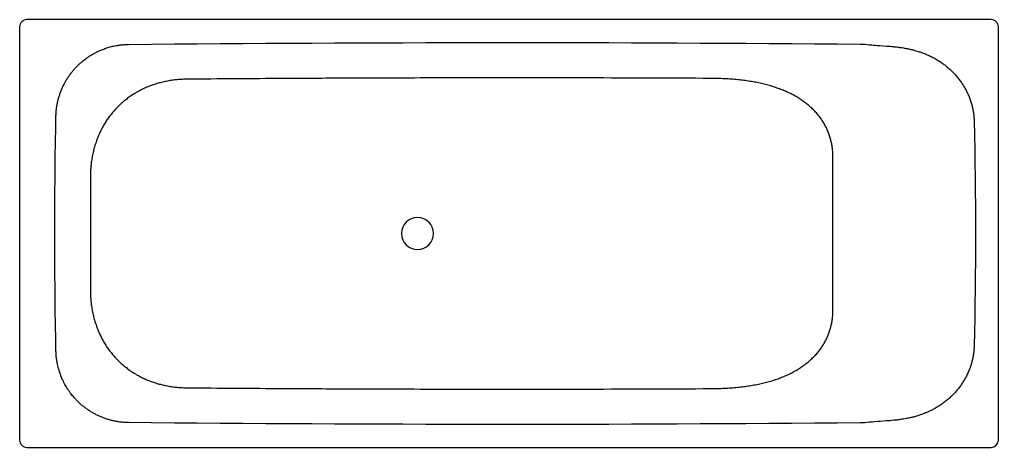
# Model space of a CAD drawing. Header units: millimetres. Extents: x -1599 to 0, y -699 to 0.
import ezdxf

# ---------------------------------------------------------------- set-up
doc = ezdxf.new("R2010")
doc.units = ezdxf.units.MM
doc.header["$MEASUREMENT"] = 0
doc.layers.get('0').update_dxf_attribs({"true_color": 0x000000})
doc.layers.add('detail', color=7, linetype='Continuous', true_color=0x000000)

# ---------------------------------------------------------------- blocks, each defined once
blk = doc.blocks.new('1604_7416_T')
at = {"layer": 'detail'}
for points in [[(-650, 337.5), (-650, -337.5, 0.414214), (-638, -349.5), (937, -349.5, 0.414213), (949, -337.5), (949, 337.5, 0.414214), (937, 349.5), (-638, 349.5, 0.414214)], [(909.3, -183.9), (909.2, -185.5), (909.2, -187.2), (909.1, -188.9), (908.9, -190.5), (908.8, -192.2), (908.6, -193.8), (908.4, -195.5), (908.2, -197.1), (907.9, -198.8), (907.6, -200.5), (907.3, -202.2), (907, -203.8), (906.6, -205.5), (906.2, -207.1), (905.8, -208.8), (905.4, -210.4), (904.9, -212.1), (904.4, -213.8), (903.9, -215.4), (903.4, -217.1), (902.8, -218.7), (902.2, -220.3), (901.6, -221.9), (901, -223.5), (900.3, -225.1), (899.6, -226.7), (898.9, -228.3), (898.2, -229.9), (897.4, -231.4), (896.7, -233), (895.9, -234.5), (895.1, -236), (894.2, -237.5), (893.4, -239), (892.5, -240.4), (891.6, -241.9), (890.7, -243.3), (889.8, -244.7), (888.9, -246.2), (887.9, -247.6), (886.9, -248.9), (885.9, -250.3), (884.9, -251.7), (883.9, -253), (882.8, -254.3), (881.7, -255.6), (880.6, -256.9), (879.5, -258.2), (878.3, -259.5), (877.2, -260.8), (875.9, -262.1), (874.7, -263.4), (873.5, -264.7), (872.2, -265.9), (870.9, -267.1), (869.6, -268.3), (868.3, -269.5), (866.9, -270.7), (865.6, -271.8), (864.2, -273), (862.8, -274.1), (861.4, -275.2), (859.9, -276.3), (858.5, -277.4), (857.2, -278.3), (855.9, -279.2), (854.6, -280.1), (853.2, -281), (851.9, -281.9), (850.5, -282.8), (849.1, -283.6), (847.7, -284.4), (846.3, -285.3), (844.9, -286.1), (843.5, -286.8), (842, -287.6), (840.6, -288.4), (839.1, -289.1), (837.7, -289.8), (836.2, -290.5), (834.6, -291.2), (833.1, -291.9), (831.5, -292.6), (829.9, -293.2), (828.4, -293.9), (826.8, -294.5), (825.2, -295.1), (823.6, -295.6), (821.9, -296.2), (820.3, -296.8), (818.6, -297.3), (816.9, -297.9), (815.2, -298.4), (813.5, -298.9), (811.8, -299.3), (810.1, -299.8), (808.8, -300.1), (807.5, -300.4), (806.2, -300.8), (804.8, -301.1), (803.5, -301.4), (802.2, -301.7), (800.8, -301.9), (799.5, -302.2), (796.8, -302.7), (794.1, -303.2), (791.4, -303.6), (788.7, -304), (786.7, -304.3), (784.8, -304.5), (782.8, -304.8), (780.8, -305), (778.8, -305.2), (774.4, -305.6), (772.1, -305.8), (768.7, -306.1), (766.3, -306.3), (756, -307), (752.4, -307.3), (746, -307.8), (743.2, -308.1), (740.7, -308.3), (738.3, -308.5, -0.025212), (723.2, -309.4, -0.004672), (-471.8, -309), (-473.2, -309), (-474.7, -308.9), (-476.1, -308.9), (-477.6, -308.8), (-479, -308.7), (-480.5, -308.6), (-481.9, -308.5), (-483.4, -308.3), (-484.8, -308.2), (-486.2, -308), (-487.6, -307.8), (-489.1, -307.6), (-490.5, -307.3), (-491.9, -307.1), (-493.3, -306.8), (-494.7, -306.5), (-496.1, -306.3), (-497.5, -305.9), (-498.9, -305.6), (-500.3, -305.3), (-501.7, -304.9), (-503.1, -304.5), (-504.5, -304.1), (-505.9, -303.7), (-507.3, -303.3), (-508.6, -302.8), (-510, -302.3), (-511.4, -301.8), (-512.7, -301.3), (-514.1, -300.8), (-515.5, -300.3), (-516.8, -299.7), (-518.1, -299.2), (-519.5, -298.6), (-520.8, -298), (-522.1, -297.4), (-523.4, -296.7), (-524.7, -296.1), (-526, -295.4), (-527.3, -294.8), (-528.6, -294.1), (-529.8, -293.4), (-531.1, -292.7), (-532.3, -291.9), (-533.5, -291.2), (-534.8, -290.4), (-536, -289.6), (-537.2, -288.9), (-538.4, -288.1), (-539.5, -287.2), (-540.7, -286.4), (-541.9, -285.6), (-543, -284.7), (-544.2, -283.8), (-545.3, -282.9), (-546.4, -282), (-547.5, -281.1), (-548.6, -280.2), (-549.7, -279.2), (-550.8, -278.3), (-551.9, -277.3), (-553, -276.3), (-554, -275.3), (-555, -274.2), (-555.9, -273.4), (-556.7, -272.6), (-557.5, -271.8), (-558.3, -270.9), (-559.1, -270.1), (-559.9, -269.2), (-560.6, -268.3), (-561.4, -267.5), (-562.7, -265.9), (-564, -264.4), (-565.3, -262.8), (-566.5, -261.2), (-567.2, -260.3), (-567.9, -259.3), (-568.5, -258.4), (-569.2, -257.5), (-569.8, -256.5), (-570.5, -255.6), (-571.1, -254.6), (-571.7, -253.6), (-572.8, -251.9), (-573.8, -250.2), (-574.9, -248.5), (-575.8, -246.7), (-576.4, -245.7), (-576.9, -244.7), (-577.5, -243.6), (-578, -242.6), (-578.5, -241.5), (-579, -240.5), (-579.5, -239.4), (-580, -238.4), (-580.7, -236.8), (-581.4, -235.2), (-582, -233.6), (-582.7, -232), (-583.3, -230.3), (-583.9, -228.7), (-584.4, -227), (-585, -225.4), (-585.6, -223.5), (-586.1, -221.5), (-586.7, -219.6), (-587.2, -217.6), (-587.6, -215.7), (-588.1, -213.7), (-588.5, -211.7), (-588.8, -209.8), (-589, -208.6), (-589.2, -207.5), (-589.4, -206.3), (-589.5, -205.2), (-589.7, -204), (-589.8, -202.9), (-590, -201.7), (-590.1, -200.6), (-590.2, -199.4), (-590.3, -198.3), (-590.4, -197.1), (-590.4, -196), (-590.5, -194.8), (-590.5, -193.6), (-590.6, -192.5), (-590.6, -191.3, -0.009866), (-590.6, 191.3), (-590.6, 192.8), (-590.5, 194.2), (-590.4, 195.7), (-590.4, 197.1), (-590.2, 198.6), (-590.1, 200), (-590, 201.5), (-589.8, 202.9), (-589.7, 204.3), (-589.5, 205.8), (-589.3, 207.2), (-589, 208.6), (-588.8, 210), (-588.5, 211.4), (-588.2, 212.9), (-587.9, 214.3), (-587.6, 215.7), (-587.3, 217.1), (-587, 218.5), (-586.6, 219.9), (-586.2, 221.2), (-585.8, 222.6), (-585.4, 224), (-585, 225.4), (-584.5, 226.8), (-584.1, 228.1), (-583.6, 229.5), (-583.1, 230.9), (-582.6, 232.2), (-582, 233.6), (-581.5, 234.9), (-580.9, 236.3), (-580.3, 237.6), (-579.7, 238.9), (-579.1, 240.2), (-578.5, 241.6), (-577.9, 242.9), (-577.2, 244.1), (-576.5, 245.4), (-575.8, 246.7), (-575.1, 248), (-574.4, 249.2), (-573.7, 250.5), (-573, 251.7), (-572.2, 252.9), (-571.4, 254.1), (-570.6, 255.3), (-569.8, 256.5), (-569, 257.7), (-568.2, 258.9), (-567.3, 260), (-566.5, 261.2), (-565.6, 262.3), (-564.7, 263.5), (-563.8, 264.6), (-562.9, 265.7), (-562, 266.8), (-561, 267.9), (-560.1, 269), (-559.1, 270.1), (-558.1, 271.1), (-557.1, 272.2), (-556.1, 273.2), (-555, 274.2), (-554.2, 275.1), (-553.4, 275.9), (-552.5, 276.7), (-551.7, 277.5), (-550.8, 278.2), (-550, 279), (-549.1, 279.8), (-548.2, 280.5), (-546.6, 281.8), (-545.1, 283.1), (-543.5, 284.3), (-541.9, 285.6), (-540.9, 286.2), (-540, 286.9), (-539.1, 287.6), (-538.1, 288.2), (-537.2, 288.9), (-536.2, 289.5), (-535.2, 290.1), (-534.3, 290.7), (-532.6, 291.8), (-530.8, 292.8), (-529.1, 293.8), (-527.3, 294.8), (-526.3, 295.3), (-525.2, 295.8), (-524.2, 296.4), (-523.2, 296.9), (-522.1, 297.4), (-521.1, 297.9), (-520, 298.3), (-518.9, 298.8), (-517.3, 299.5), (-515.7, 300.2), (-514.1, 300.8), (-512.5, 301.4), (-510.8, 302), (-509.2, 302.6), (-507.5, 303.2), (-505.9, 303.7), (-503.9, 304.3), (-502, 304.8), (-500.1, 305.3), (-498.1, 305.8), (-496.1, 306.3), (-494.2, 306.7), (-492.2, 307), (-490.2, 307.4), (-489.1, 307.6), (-487.9, 307.7), (-486.8, 307.9), (-485.6, 308), (-484.5, 308.2), (-483.3, 308.3), (-482.2, 308.4), (-481, 308.5), (-479.9, 308.6), (-478.7, 308.7), (-477.6, 308.8), (-476.4, 308.8), (-475.2, 308.9), (-474.1, 308.9), (-472.9, 309), (-471.8, 309, -0.004672), (723.2, 309.4, -0.025209), (738.3, 308.5), (740.2, 308.3), (742.2, 308.1), (745.2, 307.9), (748.2, 307.6), (751.7, 307.3), (755.2, 307.1), (766.7, 306.2), (769.6, 306), (772.4, 305.8), (774.6, 305.6), (776.8, 305.4), (778.9, 305.2), (781.1, 304.9), (783.1, 304.7), (785, 304.5), (786.6, 304.3), (788.2, 304.1), (791, 303.7), (793.8, 303.2), (795.1, 303), (796.5, 302.8), (797.9, 302.5), (799.2, 302.2), (800.6, 302), (802, 301.7), (803.3, 301.4), (804.7, 301.1), (806.1, 300.8), (807.4, 300.5), (808.8, 300.1), (810.1, 299.8), (812.2, 299.2), (814.2, 298.7), (816.3, 298.1), (818.3, 297.4), (819.6, 297), (820.9, 296.6), (822.3, 296.1), (823.6, 295.6), (825.1, 295.1), (826.7, 294.5), (828.2, 293.9), (829.8, 293.3), (831.3, 292.6), (832.8, 292), (834.4, 291.3), (835.9, 290.6), (837.4, 289.9), (838.9, 289.2), (840.3, 288.5), (841.8, 287.7), (843.3, 287), (844.7, 286.2), (846.1, 285.4), (847.6, 284.5), (849, 283.7), (850.4, 282.8), (851.8, 282), (853.1, 281.1), (854.5, 280.2), (855.8, 279.3), (857.2, 278.3), (858.5, 277.4), (859.9, 276.3), (861.3, 275.3), (862.7, 274.2), (864.1, 273.1), (865.4, 272), (866.7, 270.8), (868.1, 269.7), (869.4, 268.5), (870.7, 267.3), (872, 266.1), (873.3, 264.8), (874.6, 263.5), (875.9, 262.2), (877.1, 260.9), (878.3, 259.6), (879.5, 258.2), (880.7, 256.9), (881.8, 255.6), (882.9, 254.3), (883.9, 252.9), (885, 251.6), (886, 250.2), (887, 248.8), (888, 247.4), (889, 246), (890, 244.5), (890.9, 243.1), (891.8, 241.6), (892.7, 240.2), (893.6, 238.7), (894.4, 237.2), (895.3, 235.7), (896.1, 234.1), (896.8, 232.6), (897.6, 231.1), (898.3, 229.5), (899.1, 228), (899.8, 226.4), (900.4, 224.8), (901.1, 223.2), (901.7, 221.6), (902.3, 220), (902.9, 218.4), (903.4, 216.8), (904, 215.2), (904.5, 213.5), (905, 211.9), (905.4, 210.2), (905.9, 208.6), (906.3, 207), (906.6, 205.3), (907, 203.7), (907.3, 202.1), (907.6, 200.4), (907.9, 198.8), (908.2, 197.1), (908.4, 195.5), (908.6, 193.8), (908.8, 192.2), (908.9, 190.5), (909.1, 188.9), (909.2, 187.2), (909.2, 185.5), (909.3, 183.9, -0.012039)], [(678.6, -127.2), (678.6, 127.2), (678.6, 128.9), (678.5, 130.7), (678.4, 132.5), (678.3, 134.2), (678.1, 136), (678, 137.8), (677.7, 139.5), (677.5, 141.3), (677.2, 143), (676.9, 144.7), (676.6, 146.4), (676.3, 148.1), (675.9, 149.7), (675.5, 151.4), (675.1, 153.1), (674.7, 154.7), (674.2, 156.4), (673.7, 158), (673.2, 159.6), (672.6, 161.2), (672.1, 162.9), (671.5, 164.5), (670.8, 166), (670.2, 167.6), (669.5, 169.2), (668.7, 170.8), (668, 172.4), (667.2, 174), (666.4, 175.5), (665.6, 177.1), (664.7, 178.6), (663.9, 180.1), (663, 181.6), (662.1, 183), (661.1, 184.5), (660.2, 185.9), (659.2, 187.3), (658.2, 188.7), (657.2, 190.1), (656.1, 191.5), (655, 192.9), (653.9, 194.2), (652.7, 195.6), (651.6, 196.9), (650.4, 198.3), (649.2, 199.6), (648, 200.8), (646.7, 202.1), (645.4, 203.4), (644.1, 204.7), (642.7, 206), (641.3, 207.2), (639.9, 208.4), (638.5, 209.6), (637.1, 210.8), (635.7, 211.9), (634.2, 213.1), (632.7, 214.2), (631.2, 215.4), (629.7, 216.4), (628.1, 217.5), (626.6, 218.6), (625, 219.6), (623.4, 220.6), (621.8, 221.6), (620.2, 222.6), (618.5, 223.6), (616.9, 224.5), (615.2, 225.4), (613.6, 226.3), (611.9, 227.2), (610.2, 228.1), (608.4, 229), (606.5, 229.9), (604.7, 230.8), (602.8, 231.6), (601, 232.4), (599.1, 233.2), (597.2, 234), (595.3, 234.8), (593.4, 235.5), (591.4, 236.3), (589.4, 237), (587.4, 237.7), (585.4, 238.4), (583.4, 239.1), (581.4, 239.7), (579.4, 240.4), (577.2, 241), (575, 241.6), (572.9, 242.3), (570.7, 242.8), (568.5, 243.4), (566.3, 244), (564.1, 244.5), (561.9, 245), (559.6, 245.5), (557.2, 246), (554.9, 246.5), (552.5, 247), (550.2, 247.4), (547.8, 247.8), (545.4, 248.2), (543.1, 248.6), (540.6, 249), (538.1, 249.4), (535.7, 249.7), (533.2, 250), (530.8, 250.4), (528.3, 250.6), (525.8, 250.9), (523.4, 251.2), (520.7, 251.4), (518, 251.7), (515.3, 251.9), (512.6, 252.1), (509.9, 252.3), (507.3, 252.5), (504.6, 252.6), (501.9, 252.8), (499, 252.9), (496.2, 253), (493.4, 253.1), (490.5, 253.2), (487.7, 253.3), (484.9, 253.3), (482, 253.4), (479.2, 253.4, 0.001568), (78.3, 254.2, 0.000161), (24.8, 254.1, 0.000627), (-135.6, 253.6, 0.000156), (-189, 253.3, 0.00062), (-347.4, 252.3), (-376.1, 252.1), (-378.1, 252), (-380.2, 252), (-382.2, 251.9), (-384.2, 251.8), (-386.2, 251.7), (-388.3, 251.6), (-390.3, 251.4), (-392.3, 251.2), (-394.3, 251), (-396.3, 250.8), (-398.4, 250.6), (-400.4, 250.3), (-402.4, 250), (-404.4, 249.7), (-406.4, 249.4), (-408.4, 249), (-410.3, 248.6), (-412.2, 248.2), (-414.2, 247.8), (-416.1, 247.4), (-418, 246.9), (-419.9, 246.4), (-421.8, 245.9), (-423.7, 245.4), (-425.6, 244.8), (-427.5, 244.2), (-429.4, 243.6), (-431.3, 243), (-433.1, 242.4), (-435, 241.7), (-436.8, 241), (-438.7, 240.3), (-440.5, 239.6), (-442.2, 238.8), (-444, 238.1), (-445.7, 237.3), (-447.5, 236.5), (-449.2, 235.7), (-450.9, 234.8), (-452.6, 234), (-454.3, 233.1), (-456, 232.2), (-457.6, 231.2), (-459.3, 230.3), (-460.9, 229.3), (-462.6, 228.3), (-464.2, 227.3), (-465.8, 226.3), (-467.4, 225.2), (-468.9, 224.2), (-470.5, 223.1), (-472, 222), (-473.5, 220.9), (-475, 219.7), (-476.5, 218.6), (-478, 217.4), (-479.5, 216.2), (-480.9, 215), (-482.3, 213.7), (-483.8, 212.5), (-485.2, 211.2), (-486.5, 209.9), (-487.9, 208.6), (-489.2, 207.3), (-490.6, 206), (-491.9, 204.6), (-493.2, 203.2), (-494.5, 201.8), (-495.7, 200.4), (-496.9, 199), (-498.2, 197.5), (-499.4, 196.1), (-500.6, 194.6), (-501.7, 193.1), (-502.9, 191.6), (-504, 190.1), (-505.1, 188.6), (-506.2, 187), (-507.2, 185.5), (-508.3, 183.9), (-509.3, 182.3), (-510.3, 180.7), (-511.3, 179), (-512.3, 177.4), (-513.3, 175.7), (-514.2, 174.1), (-515.1, 172.4), (-516, 170.7), (-516.9, 169), (-517.7, 167.3), (-518.5, 165.6), (-519.3, 163.8), (-520.1, 162.1), (-520.9, 160.3), (-521.6, 158.6), (-522.3, 156.8), (-523.1, 154.9), (-523.8, 153.1), (-524.4, 151.2), (-525.1, 149.4), (-525.7, 147.5), (-526.3, 145.6), (-526.9, 143.7), (-527.5, 141.8), (-528, 139.9), (-528.5, 138), (-529, 136.1), (-529.5, 134.2), (-529.9, 132.3), (-530.4, 130.3), (-530.8, 128.4), (-531.2, 126.5), (-531.5, 124.5), (-531.9, 122.5), (-532.2, 120.4), (-532.5, 118.4), (-532.8, 116.4), (-533, 114.4), (-533.3, 112.4), (-533.5, 110.4), (-533.7, 108.3), (-533.8, 106.3), (-534, 104.3), (-534.1, 102.3), (-534.2, 100.2), (-534.2, 98.2), (-534.3, 96.2), (-534.3, 94.2), (-534.3, -94.2), (-534.3, -96.2), (-534.2, -98.2), (-534.2, -100.2), (-534.1, -102.3), (-534, -104.3), (-533.8, -106.3), (-533.7, -108.3), (-533.5, -110.4), (-533.3, -112.4), (-533, -114.4), (-532.8, -116.4), (-532.5, -118.4), (-532.2, -120.4), (-531.9, -122.5), (-531.5, -124.5), (-531.2, -126.5), (-530.8, -128.4), (-530.4, -130.3), (-529.9, -132.3), (-529.5, -134.2), (-529, -136.1), (-528.5, -138), (-528, -139.9), (-527.5, -141.8), (-526.9, -143.7), (-526.3, -145.6), (-525.7, -147.5), (-525.1, -149.4), (-524.4, -151.2), (-523.8, -153.1), (-523.1, -154.9), (-522.3, -156.8), (-521.6, -158.6), (-520.9, -160.3), (-520.1, -162.1), (-519.3, -163.8), (-518.5, -165.6), (-517.7, -167.3), (-516.9, -169), (-516, -170.7), (-515.1, -172.4), (-514.2, -174.1), (-513.3, -175.7), (-512.3, -177.4), (-511.3, -179), (-510.3, -180.7), (-509.3, -182.3), (-508.3, -183.9), (-507.2, -185.5), (-506.2, -187), (-505.1, -188.6), (-504, -190.1), (-502.9, -191.6), (-501.7, -193.1), (-500.6, -194.6), (-499.4, -196.1), (-498.2, -197.5), (-496.9, -199), (-495.7, -200.4), (-494.5, -201.8), (-493.2, -203.2), (-491.9, -204.6), (-490.6, -206), (-489.2, -207.3), (-487.9, -208.6), (-486.5, -209.9), (-485.2, -211.2), (-483.8, -212.5), (-482.3, -213.7), (-480.9, -215), (-479.5, -216.2), (-478, -217.4), (-476.5, -218.6), (-475, -219.7), (-473.5, -220.9), (-472, -222), (-470.5, -223.1), (-468.9, -224.2), (-467.4, -225.2), (-465.8, -226.3), (-464.2, -227.3), (-462.6, -228.3), (-460.9, -229.3), (-459.3, -230.3), (-457.6, -231.2), (-456, -232.2), (-454.3, -233.1), (-452.6, -234), (-450.9, -234.8), (-449.2, -235.7), (-447.5, -236.5), (-445.7, -237.3), (-444, -238.1), (-442.2, -238.8), (-440.5, -239.6), (-438.7, -240.3), (-436.8, -241), (-435, -241.7), (-433.1, -242.4), (-431.3, -243), (-429.4, -243.6), (-427.5, -244.2), (-425.6, -244.8), (-423.7, -245.4), (-421.8, -245.9), (-419.9, -246.4), (-418, -246.9), (-416.1, -247.4), (-414.2, -247.8), (-412.2, -248.2), (-410.3, -248.6), (-408.4, -249), (-406.4, -249.4), (-404.4, -249.7), (-402.4, -250), (-400.4, -250.3), (-398.4, -250.6), (-396.3, -250.8), (-394.3, -251), (-392.3, -251.2), (-390.3, -251.4), (-388.3, -251.6), (-386.2, -251.7), (-384.2, -251.8), (-382.2, -251.9), (-380.2, -252), (-378.1, -252), (-376.1, -252.1), (-347.4, -252.3, 0.00062), (-189, -253.3, 0.000156), (-135.6, -253.6, 0.000627), (24.8, -254.1, 0.000161), (78.3, -254.2, 0.001568), (479.2, -253.4), (482, -253.4), (484.9, -253.3), (487.7, -253.3), (490.5, -253.2), (493.4, -253.1), (496.2, -253), (499, -252.9), (501.9, -252.8), (504.5, -252.6), (507.1, -252.5), (509.8, -252.3), (512.4, -252.1), (515, -251.9), (517.6, -251.7), (520.2, -251.5), (522.9, -251.2), (525.3, -251), (527.8, -250.7), (530.3, -250.4), (532.7, -250.1), (535.2, -249.8), (537.7, -249.4), (540.1, -249.1), (542.6, -248.7), (544.9, -248.3), (547.3, -247.9), (549.7, -247.5), (552, -247.1), (554.4, -246.6), (556.8, -246.1), (559.1, -245.6), (561.5, -245.1), (563.7, -244.6), (565.9, -244.1), (568, -243.5), (570.2, -243), (572.4, -242.4), (574.6, -241.8), (576.8, -241.1), (578.9, -240.5), (580.9, -239.9), (583, -239.2), (585, -238.6), (587, -237.9), (589, -237.2), (591, -236.4), (593, -235.7), (594.9, -234.9), (596.8, -234.2), (598.7, -233.4), (600.6, -232.6), (602.4, -231.8), (604.3, -230.9), (606.1, -230.1), (608, -229.2), (609.8, -228.3), (611.5, -227.4), (613.3, -226.5), (615, -225.6), (616.7, -224.6), (618.4, -223.6), (620.1, -222.7), (621.8, -221.6), (623.4, -220.6), (625, -219.6), (626.6, -218.6), (628.1, -217.5), (629.7, -216.4), (631.2, -215.4), (632.7, -214.2), (634.2, -213.1), (635.7, -211.9), (637.1, -210.8), (638.5, -209.6), (639.9, -208.4), (641.3, -207.2), (642.7, -206), (644.1, -204.7), (645.4, -203.4), (646.7, -202.1), (648, -200.8), (649.2, -199.6), (650.4, -198.3), (651.6, -196.9), (652.7, -195.6), (653.9, -194.2), (655, -192.9), (656.1, -191.5), (657.2, -190.1), (658.2, -188.7), (659.2, -187.3), (660.2, -185.9), (661.1, -184.5), (662.1, -183), (663, -181.6), (663.9, -180.1), (664.7, -178.6), (665.6, -177.1), (666.4, -175.5), (667.2, -174), (668, -172.4), (668.7, -170.8), (669.5, -169.2), (670.2, -167.6), (670.8, -166), (671.5, -164.5), (672.1, -162.9), (672.6, -161.2), (673.2, -159.6), (673.7, -158), (674.2, -156.4), (674.7, -154.7), (675.1, -153.1), (675.5, -151.4), (675.9, -149.7), (676.3, -148.1), (676.6, -146.4), (676.9, -144.7), (677.2, -143), (677.5, -141.3), (677.7, -139.5), (677.9, -137.8), (678.1, -136), (678.3, -134.2), (678.4, -132.5), (678.5, -130.7), (678.5, -128.9)]]:
    blk.add_lwpolyline(points, format="xyb", close=True, dxfattribs=at)
at = {"layer": 'detail', "extrusion": (4.85453e-31, 4.06105e-45, -1)}
blk.add_circle((0, 0), 26, dxfattribs=at)

msp = doc.modelspace()

# ---------------------------------------------------------------- block references
msp.add_blockref('1604_7416_T', (-949, -349.5))

doc.saveas('drawing.dxf')
